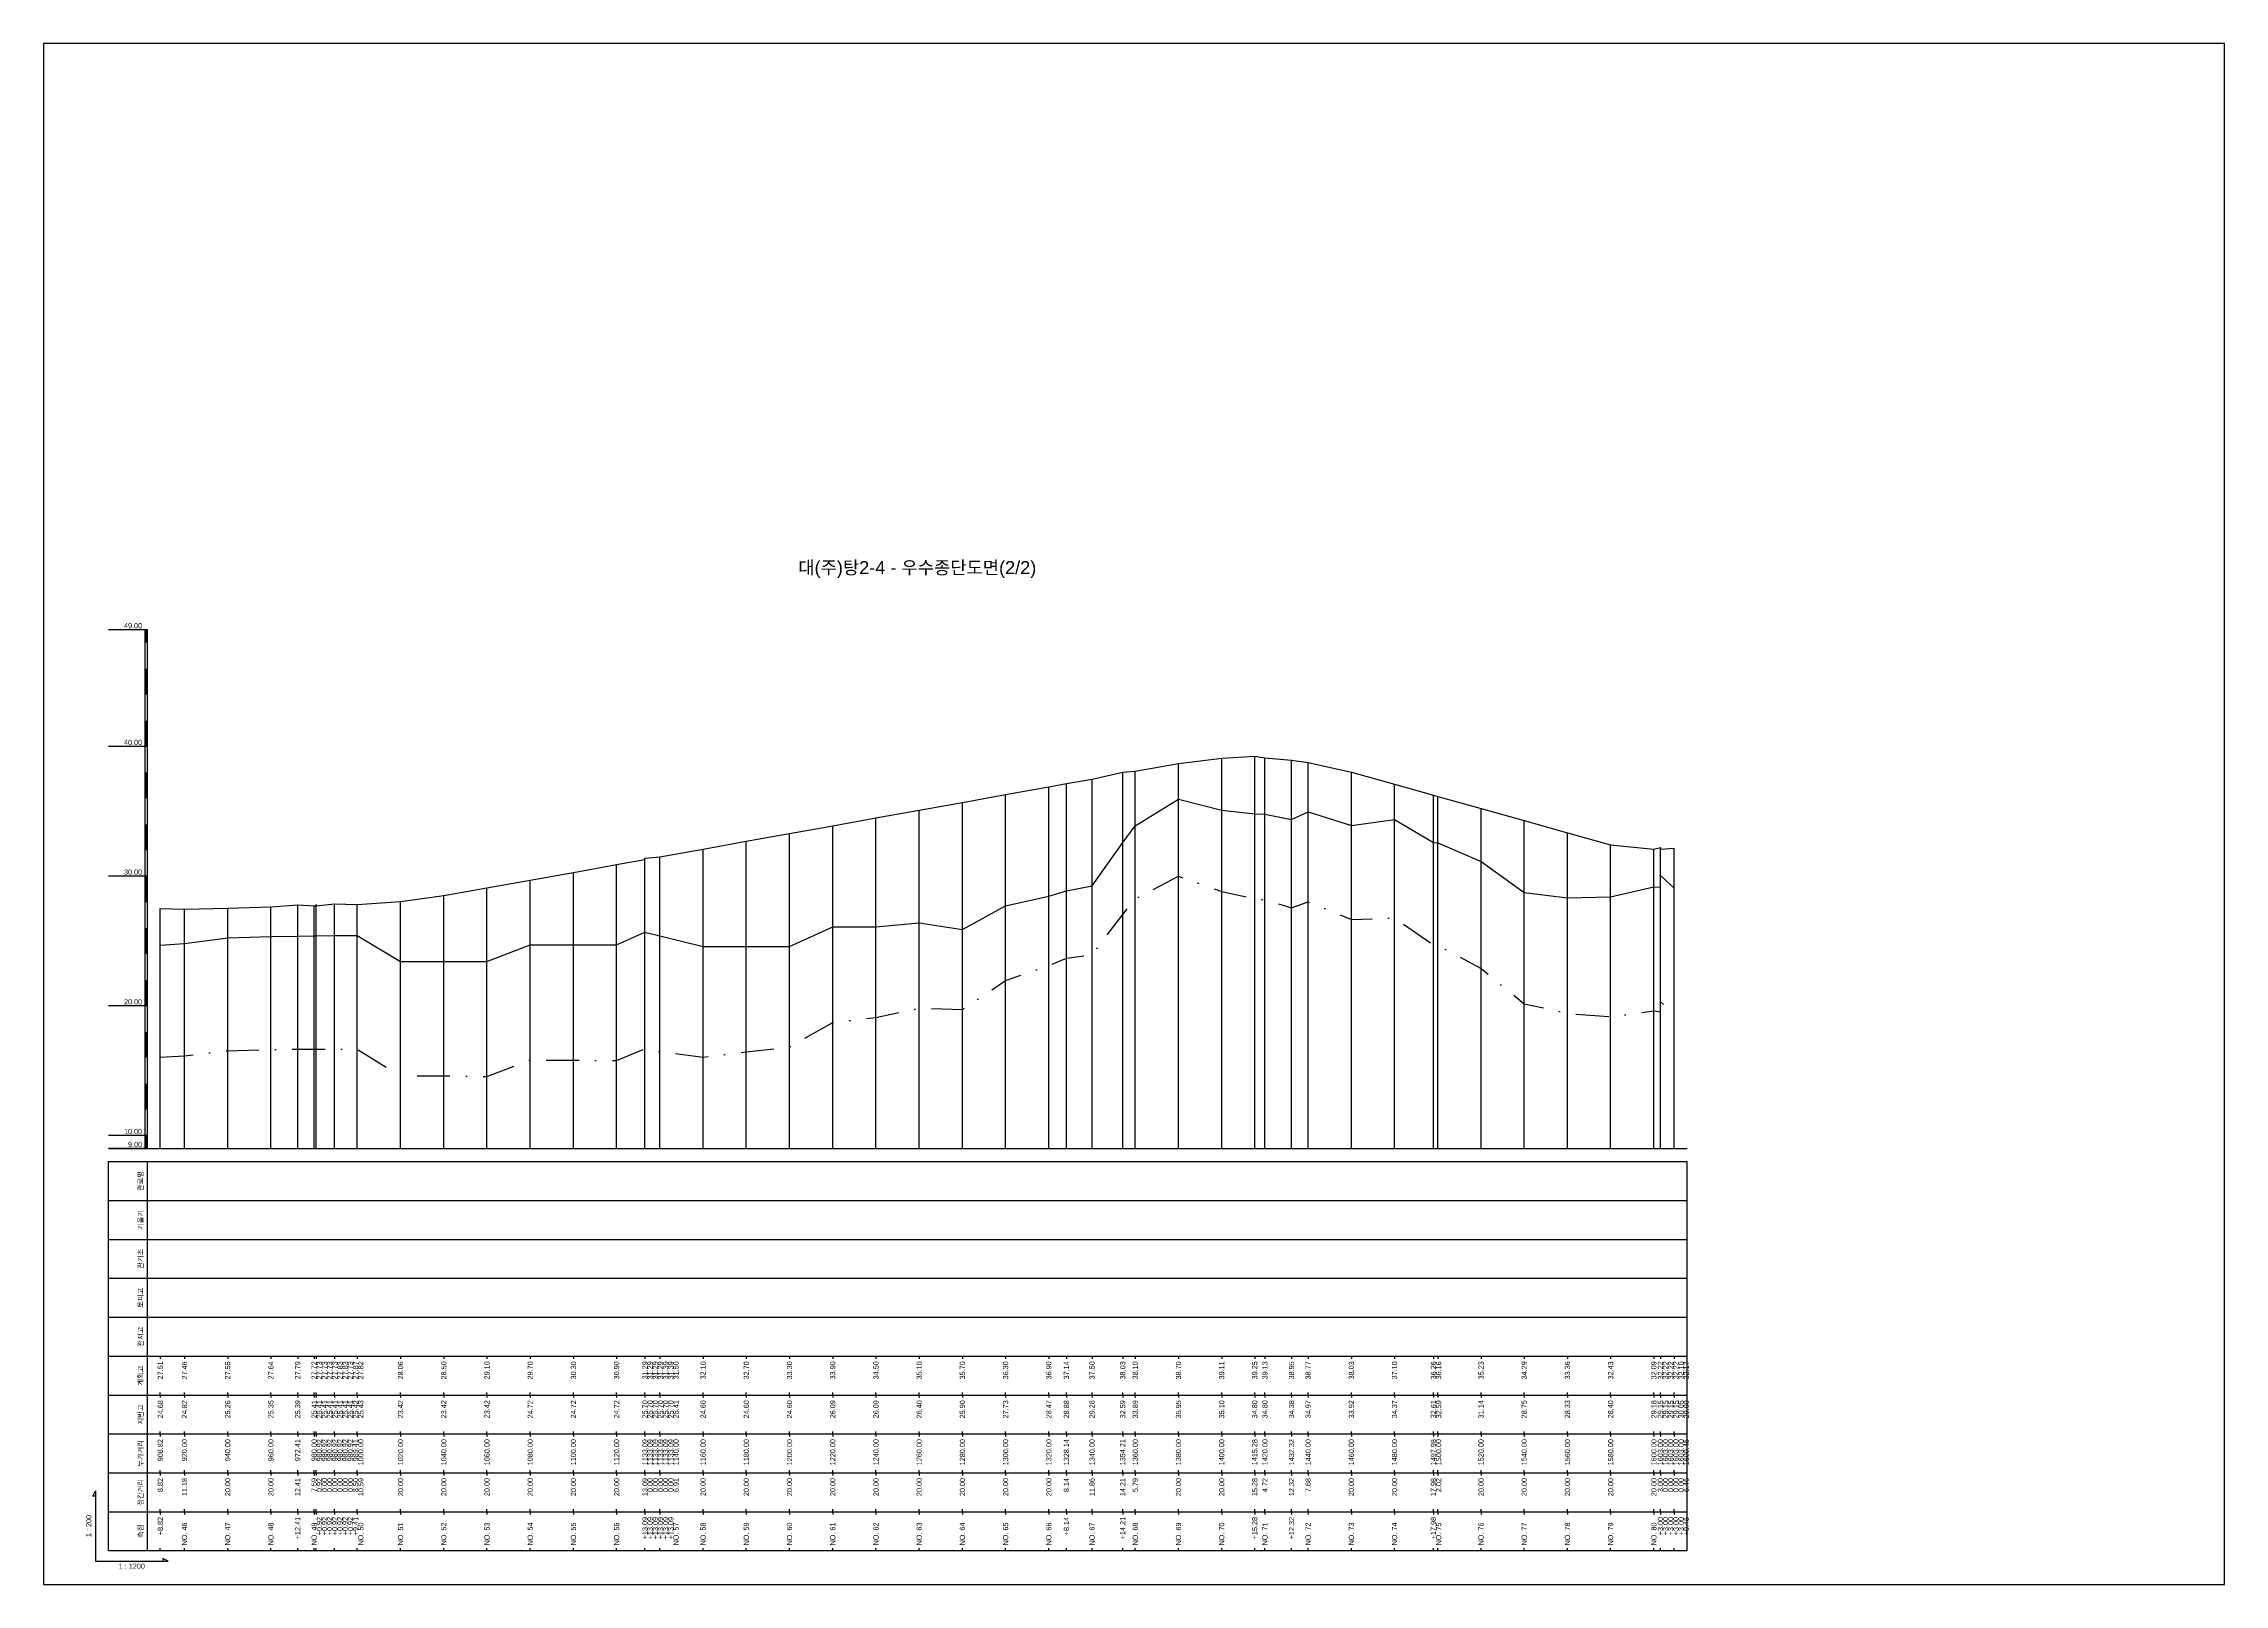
# Model space of a CAD drawing. Header units: millimetres. Extents: x -105495 to 3444, y -108190 to 2013.
# Drawn here: x 1742 to 2583, y -3220 to -2626 of the extents above; entities that cross this region are included whole.
import ezdxf
from ezdxf.enums import TextEntityAlignment as Align

# ---------------------------------------------------------------- set-up
doc = ezdxf.new("R2010")
doc.units = ezdxf.units.MM
doc.linetypes.add('DASHDOT', pattern=[25.4, 12.7, -6.35, 0, -6.35])
for name, color, linetype in [('KZ_종단_계획선', 1, 'Continuous'), ('KZ_종단_노선명', 7, 'Continuous'), ('KZ_종단_도각', 7, 'Continuous'), ('KZ_종단_수직선', 7, 'Continuous'), ('KZ_종단_암선1', 56, 'DASHDOT'), ('KZ_종단_지반선', 3, 'Continuous'), ('KZ_종단_테이블문자', 7, 'Continuous'), ('KZ_종단_테이블선', 7, 'Continuous'), ('KZ_종단_폴대', 7, 'Continuous')]:
    doc.layers.add(name, color=color, linetype=linetype)
doc.styles.get("Standard").update_dxf_attribs({"font": 'arial.ttf'})

msp = doc.modelspace()

# ---------------------------------------------------------------- linework, layer by layer
at = {"layer": 'KZ_종단_계획선'}
msp.add_lwpolyline([(1787, -2959.43), (1796.32, -2959.7), (1812.98, -2959.26), (1829.65, -2958.82), (1839.99, -2958.04), (1846.32, -2958.39), (1847.08, -2958.37), (1847.08, -2958.37), (1847.08, -2958.37), (1847.08, -2958.37), (1847.08, -2957.85), (1847.08, -2957.85), (1847.08, -2958.37), (1854.16, -2957.65), (1862.98, -2957.92), (1879.65, -2956.71), (1896.32, -2954.48), (1912.98, -2951.51), (1929.65, -2948.51), (1946.32, -2945.51), (1962.98, -2942.51), (1973.89, -2940.55), (1973.89, -2940.55), (1973.89, -2940.55), (1973.89, -2940.55), (1973.89, -2940.04), (1973.89, -2940.04), (1979.65, -2939.51), (1996.32, -2936.51), (2012.98, -2933.51), (2029.65, -2930.51), (2046.32, -2927.51), (2062.98, -2924.51), (2079.65, -2921.51), (2096.32, -2918.51), (2112.98, -2915.51), (2129.65, -2912.51), (2136.43, -2911.29), (2146.32, -2909.51), (2158.16, -2906.87), (2162.98, -2906.51), (2179.65, -2903.51), (2196.32, -2901.47), (2209.05, -2900.75), (2212.98, -2901.35), (2223.25, -2902.23), (2229.65, -2903.14), (2246.32, -2906.85), (2262.98, -2911.52), (2277.97, -2915.72), (2279.65, -2916.19), (2296.32, -2920.86), (2312.98, -2925.53), (2329.65, -2930.2), (2346.32, -2934.87), (2362.98, -2936.54), (2365.48, -2935.91), (2365.48, -2935.91), (2365.48, -2935.91), (2365.48, -2935.91), (2365.48, -2936.51), (2370.86, -2936.17)], dxfattribs=at)
at = {"layer": 'KZ_종단_도각'}
msp.add_lwpolyline([(1742, -3220), (2583, -3220), (2583, -2626), (1742, -2626)], close=True, dxfattribs=at)
at = {"layer": 'KZ_종단_수직선'}
for p, q in [((2209.05, -3052), (2209.05, -2900.75)), ((2212.98, -3052), (2212.98, -2901.35)), ((2146.32, -3052), (2146.32, -2909.51)), ((2158.16, -3052), (2158.16, -2906.87)), ((2162.98, -3052), (2162.98, -2906.51)), ((2179.65, -3052), (2179.65, -2903.51)), ((2196.32, -3052), (2196.32, -2901.47)), ((2223.25, -3052), (2223.25, -2902.23)), ((2229.65, -3052), (2229.65, -2903.14)), ((2246.32, -3052), (2246.32, -2906.85)), ((2112.98, -3052), (2112.98, -2915.51)), ((2129.65, -3052), (2129.65, -2912.51)), ((2136.43, -3052), (2136.43, -2911.29)), ((2262.98, -3052), (2262.98, -2911.52)), ((2277.97, -3052), (2277.97, -2915.72)), ((2279.65, -3052), (2279.65, -2916.19)), ((2062.98, -3052), (2062.98, -2924.51)), ((2079.65, -3052), (2079.65, -2921.51)), ((2096.32, -3052), (2096.32, -2918.51)), ((2296.32, -3052), (2296.32, -2920.86)), ((2312.98, -3052), (2312.98, -2925.53)), ((2012.98, -3052), (2012.98, -2933.51)), ((2029.65, -3052), (2029.65, -2930.51)), ((2046.32, -3052), (2046.32, -2927.51)), ((2329.65, -3052), (2329.65, -2930.2)), ((2346.32, -3052), (2346.32, -2934.87)), ((1962.98, -3052), (1962.98, -2942.51)), ((1973.89, -3052), (1973.89, -2940.04)), ((1973.89, -3052), (1973.89, -2940.04)), ((1973.89, -3052), (1973.89, -2940.55)), ((1973.89, -3052), (1973.89, -2940.55)), ((1973.89, -3052), (1973.89, -2940.55)), ((1973.89, -3052), (1973.89, -2940.55)), ((1979.65, -3052), (1979.65, -2939.51)), ((1996.32, -3052), (1996.32, -2936.51)), ((2362.98, -3052), (2362.98, -2936.54)), ((2365.48, -3052), (2365.48, -2935.91)), ((2365.48, -3052), (2365.48, -2935.91)), ((2365.48, -3052), (2365.48, -2935.91)), ((2365.48, -3052), (2365.48, -2935.91)), ((2365.48, -3052), (2365.48, -2936.51)), ((2370.86, -3052), (2370.86, -2936.17)), ((1912.98, -3052), (1912.98, -2951.51)), ((1929.65, -3052), (1929.65, -2948.51)), ((1946.32, -3052), (1946.32, -2945.51)), ((1787, -3052), (1787, -2959.43)), ((1796.32, -3052), (1796.32, -2959.7)), ((1812.98, -3052), (1812.98, -2959.26)), ((1829.65, -3052), (1829.65, -2958.82)), ((1839.99, -3052), (1839.99, -2958.04)), ((1846.32, -3052), (1846.32, -2958.39)), ((1847.08, -3052), (1847.08, -2957.85)), ((1847.08, -3052), (1847.08, -2957.85)), ((1847.08, -3052), (1847.08, -2958.37)), ((1847.08, -3052), (1847.08, -2958.37)), ((1847.08, -3052), (1847.08, -2958.37)), ((1847.08, -3052), (1847.08, -2958.37)), ((1847.08, -3052), (1847.08, -2958.37)), ((1854.16, -3052), (1854.16, -2957.65)), ((1862.98, -3052), (1862.98, -2957.92)), ((1879.65, -3052), (1879.65, -2956.71)), ((1896.32, -3052), (1896.32, -2954.48))]:
    msp.add_line(p, q, dxfattribs=at)
at = {"layer": 'KZ_종단_암선1', "flags": 128}
msp.add_lwpolyline([(1787, -3016.8), (1796.32, -3016.29), (1812.98, -3014.25), (1829.65, -3013.79), (1839.99, -3013.69), (1846.32, -3013.62), (1847.08, -3013.64), (1847.08, -3013.64), (1847.08, -3013.64), (1847.08, -3013.64), (1847.08, -3013.64), (1847.08, -3013.64), (1847.08, -3013.64), (1854.16, -3013.7), (1862.98, -3013.78), (1879.65, -3023.94), (1896.32, -3023.97), (1912.98, -3024.22), (1929.65, -3017.86), (1946.32, -3017.87), (1962.98, -3018.09), (1973.89, -3013.47), (1973.89, -3013.47), (1973.89, -3013.47), (1973.89, -3013.47), (1973.89, -3013.47), (1973.89, -3013.47), (1979.65, -3014.57), (1996.32, -3016.7), (2012.98, -3014.71), (2029.65, -3012.81), (2046.32, -3003.37), (2062.98, -3001.42), (2079.65, -2997.91), (2096.32, -2998.38), (2112.98, -2987.21), (2129.65, -2981.48), (2136.43, -2978.61), (2146.32, -2977.24), (2158.16, -2961.71), (2162.98, -2955.7), (2179.65, -2947), (2196.32, -2952.85), (2209.05, -2955.61), (2212.98, -2956.02), (2223.25, -2959.13), (2229.65, -2956.81), (2246.32, -2963.71), (2262.98, -2963.09), (2277.97, -2973.38), (2279.65, -2973.64), (2296.32, -2982.54), (2312.98, -2996.13), (2329.65, -2999.87), (2346.32, -3001.15), (2362.98, -2998.88), (2365.48, -2999.28), (2365.48, -2999.28), (2365.48, -2999.28), (2365.48, -2999.28), (2365.48, -2995.4), (2370.86, -3000.13)], dxfattribs=at)
at = {"layer": 'KZ_종단_지반선', "flags": 128}
msp.add_lwpolyline([(1787, -2973.6), (1796.32, -2972.9), (1812.98, -2970.71), (1829.65, -2970.23), (1839.99, -2970.04), (1846.32, -2969.93), (1847.08, -2969.94), (1847.08, -2969.94), (1847.08, -2969.94), (1847.08, -2969.94), (1847.08, -2969.94), (1847.08, -2969.94), (1847.08, -2969.94), (1854.16, -2969.9), (1862.98, -2969.86), (1879.65, -2979.88), (1896.32, -2979.88), (1912.98, -2979.88), (1929.65, -2973.38), (1946.32, -2973.38), (1962.98, -2973.38), (1973.89, -2968.52), (1973.89, -2968.52), (1973.89, -2968.52), (1973.89, -2968.52), (1973.89, -2968.52), (1973.89, -2968.52), (1979.65, -2969.95), (1996.32, -2974.02), (2012.98, -2974.02), (2029.65, -2974.02), (2046.32, -2966.54), (2062.98, -2966.54), (2079.65, -2965.02), (2096.32, -2967.5), (2112.98, -2958.35), (2129.65, -2954.66), (2136.43, -2952.62), (2146.32, -2950.69), (2158.16, -2934.05), (2162.98, -2927.57), (2179.65, -2917.27), (2196.32, -2921.49), (2209.05, -2922.99), (2212.98, -2923.02), (2223.25, -2925.11), (2229.65, -2922.17), (2246.32, -2927.42), (2262.98, -2925.15), (2277.97, -2933.97), (2279.65, -2934.06), (2296.32, -2941.31), (2312.98, -2953.26), (2329.65, -2955.36), (2346.32, -2954.98), (2362.98, -2951.08), (2365.48, -2951.23), (2365.48, -2951.23), (2365.48, -2951.23), (2365.48, -2951.23), (2365.48, -2946.76), (2370.86, -2951.55)], dxfattribs=at)
at = {"layer": 'KZ_종단_테이블선'}
for p, q in [((1767, -3052), (2375.86, -3052)), ((1767, -3072), (1767, -3057)), ((1767, -3057), (2375.86, -3057)), ((1782, -3072), (1782, -3057)), ((2375.86, -3072), (2375.86, -3057)), ((1767, -3087), (1767, -3072)), ((1767, -3072), (2375.86, -3072)), ((1782, -3087), (1782, -3072)), ((2375.86, -3087), (2375.86, -3072)), ((1767, -3102), (1767, -3087)), ((1767, -3087), (2375.86, -3087)), ((1782, -3102), (1782, -3087)), ((2375.86, -3102), (2375.86, -3087)), ((1767, -3117), (1767, -3102)), ((1767, -3102), (2375.86, -3102)), ((1782, -3117), (1782, -3102)), ((2375.86, -3117), (2375.86, -3102)), ((1767, -3132), (1767, -3117)), ((1767, -3117), (2375.86, -3117)), ((1782, -3132), (1782, -3117)), ((2375.86, -3132), (2375.86, -3117)), ((1767, -3147), (1767, -3132)), ((1767, -3132), (2375.86, -3132)), ((1782, -3147), (1782, -3132)), ((1787, -3132), (1787, -3133)), ((1796.32, -3132), (1796.32, -3133)), ((1812.98, -3132), (1812.98, -3133)), ((1829.65, -3132), (1829.65, -3133)), ((1839.99, -3132), (1839.99, -3133)), ((1846.32, -3132), (1846.32, -3133)), ((1847.08, -3132), (1847.08, -3133)), ((1847.08, -3132), (1847.08, -3133)), ((1847.08, -3132), (1847.08, -3133)), ((1847.08, -3132), (1847.08, -3133)), ((1847.08, -3132), (1847.08, -3133)), ((1847.08, -3132), (1847.08, -3133)), ((1847.08, -3132), (1847.08, -3133)), ((1854.16, -3132), (1854.16, -3133)), ((1862.98, -3132), (1862.98, -3133)), ((1879.65, -3132), (1879.65, -3133)), ((1896.32, -3132), (1896.32, -3133)), ((1912.98, -3132), (1912.98, -3133)), ((1929.65, -3132), (1929.65, -3133)), ((1946.32, -3132), (1946.32, -3133)), ((1962.98, -3132), (1962.98, -3133)), ((1973.89, -3132), (1973.89, -3133)), ((1973.89, -3132), (1973.89, -3133)), ((1973.89, -3132), (1973.89, -3133)), ((1973.89, -3132), (1973.89, -3133)), ((1973.89, -3132), (1973.89, -3133)), ((1973.89, -3132), (1973.89, -3133)), ((1979.65, -3132), (1979.65, -3133)), ((1996.32, -3132), (1996.32, -3133)), ((2012.98, -3132), (2012.98, -3133)), ((2029.65, -3132), (2029.65, -3133)), ((2046.32, -3132), (2046.32, -3133)), ((2062.98, -3132), (2062.98, -3133)), ((2079.65, -3132), (2079.65, -3133)), ((2096.32, -3132), (2096.32, -3133)), ((2112.98, -3132), (2112.98, -3133)), ((2129.65, -3132), (2129.65, -3133)), ((2136.43, -3132), (2136.43, -3133)), ((2146.32, -3132), (2146.32, -3133)), ((2158.16, -3132), (2158.16, -3133)), ((2162.98, -3132), (2162.98, -3133)), ((2179.65, -3132), (2179.65, -3133)), ((2196.32, -3132), (2196.32, -3133)), ((2209.05, -3132), (2209.05, -3133)), ((2212.98, -3132), (2212.98, -3133)), ((2223.25, -3132), (2223.25, -3133)), ((2229.65, -3132), (2229.65, -3133)), ((2246.32, -3132), (2246.32, -3133)), ((2262.98, -3132), (2262.98, -3133)), ((2277.97, -3132), (2277.97, -3133)), ((2279.65, -3132), (2279.65, -3133)), ((2296.32, -3132), (2296.32, -3133)), ((2312.98, -3132), (2312.98, -3133)), ((2329.65, -3132), (2329.65, -3133)), ((2346.32, -3132), (2346.32, -3133)), ((2362.98, -3132), (2362.98, -3133)), ((2365.48, -3132), (2365.48, -3133)), ((2365.48, -3132), (2365.48, -3133)), ((2365.48, -3132), (2365.48, -3133)), ((2365.48, -3132), (2365.48, -3133)), ((2365.48, -3132), (2365.48, -3133)), ((2370.86, -3132), (2370.86, -3133)), ((2375.86, -3147), (2375.86, -3132)), ((1767, -3162), (1767, -3147)), ((1767, -3147), (2375.86, -3147)), ((1782, -3162), (1782, -3147)), ((1787, -3147), (1787, -3146)), ((1787, -3147), (1787, -3148)), ((1796.32, -3147), (1796.32, -3146)), ((1796.32, -3147), (1796.32, -3148)), ((1812.98, -3147), (1812.98, -3146)), ((1812.98, -3147), (1812.98, -3148)), ((1829.65, -3147), (1829.65, -3146)), ((1829.65, -3147), (1829.65, -3148)), ((1839.99, -3147), (1839.99, -3146)), ((1839.99, -3147), (1839.99, -3148)), ((1846.32, -3147), (1846.32, -3146)), ((1846.32, -3147), (1846.32, -3148)), ((1847.08, -3147), (1847.08, -3146)), ((1847.08, -3147), (1847.08, -3146)), ((1847.08, -3147), (1847.08, -3146)), ((1847.08, -3147), (1847.08, -3146)), ((1847.08, -3147), (1847.08, -3146)), ((1847.08, -3147), (1847.08, -3146)), ((1847.08, -3147), (1847.08, -3146)), ((1847.08, -3147), (1847.08, -3148)), ((1847.08, -3147), (1847.08, -3148)), ((1847.08, -3147), (1847.08, -3148)), ((1847.08, -3147), (1847.08, -3148)), ((1847.08, -3147), (1847.08, -3148)), ((1847.08, -3147), (1847.08, -3148)), ((1847.08, -3147), (1847.08, -3148)), ((1854.16, -3147), (1854.16, -3146)), ((1854.16, -3147), (1854.16, -3148)), ((1862.98, -3147), (1862.98, -3146)), ((1862.98, -3147), (1862.98, -3148)), ((1879.65, -3147), (1879.65, -3146)), ((1879.65, -3147), (1879.65, -3148)), ((1896.32, -3147), (1896.32, -3146)), ((1896.32, -3147), (1896.32, -3148)), ((1912.98, -3147), (1912.98, -3146)), ((1912.98, -3147), (1912.98, -3148)), ((1929.65, -3147), (1929.65, -3146)), ((1929.65, -3147), (1929.65, -3148)), ((1946.32, -3147), (1946.32, -3146)), ((1946.32, -3147), (1946.32, -3148)), ((1962.98, -3147), (1962.98, -3146)), ((1962.98, -3147), (1962.98, -3148)), ((1973.89, -3147), (1973.89, -3146)), ((1973.89, -3147), (1973.89, -3146)), ((1973.89, -3147), (1973.89, -3146)), ((1973.89, -3147), (1973.89, -3146)), ((1973.89, -3147), (1973.89, -3146)), ((1973.89, -3147), (1973.89, -3146)), ((1973.89, -3147), (1973.89, -3148)), ((1973.89, -3147), (1973.89, -3148)), ((1973.89, -3147), (1973.89, -3148)), ((1973.89, -3147), (1973.89, -3148)), ((1973.89, -3147), (1973.89, -3148)), ((1973.89, -3147), (1973.89, -3148)), ((1979.65, -3147), (1979.65, -3146)), ((1979.65, -3147), (1979.65, -3148)), ((1996.32, -3147), (1996.32, -3146)), ((1996.32, -3147), (1996.32, -3148)), ((2012.98, -3147), (2012.98, -3146)), ((2012.98, -3147), (2012.98, -3148)), ((2029.65, -3147), (2029.65, -3146)), ((2029.65, -3147), (2029.65, -3148)), ((2046.32, -3147), (2046.32, -3146)), ((2046.32, -3147), (2046.32, -3148)), ((2062.98, -3147), (2062.98, -3146)), ((2062.98, -3147), (2062.98, -3148)), ((2079.65, -3147), (2079.65, -3146)), ((2079.65, -3147), (2079.65, -3148)), ((2096.32, -3147), (2096.32, -3146)), ((2096.32, -3147), (2096.32, -3148)), ((2112.98, -3147), (2112.98, -3146)), ((2112.98, -3147), (2112.98, -3148)), ((2129.65, -3147), (2129.65, -3146)), ((2129.65, -3147), (2129.65, -3148)), ((2136.43, -3147), (2136.43, -3146)), ((2136.43, -3147), (2136.43, -3148)), ((2146.32, -3147), (2146.32, -3146)), ((2146.32, -3147), (2146.32, -3148)), ((2158.16, -3147), (2158.16, -3146)), ((2158.16, -3147), (2158.16, -3148)), ((2162.98, -3147), (2162.98, -3146)), ((2162.98, -3147), (2162.98, -3148)), ((2179.65, -3147), (2179.65, -3146)), ((2179.65, -3147), (2179.65, -3148)), ((2196.32, -3147), (2196.32, -3146)), ((2196.32, -3147), (2196.32, -3148)), ((2209.05, -3147), (2209.05, -3146)), ((2209.05, -3147), (2209.05, -3148)), ((2212.98, -3147), (2212.98, -3146)), ((2212.98, -3147), (2212.98, -3148)), ((2223.25, -3147), (2223.25, -3146)), ((2223.25, -3147), (2223.25, -3148)), ((2229.65, -3147), (2229.65, -3146)), ((2229.65, -3147), (2229.65, -3148)), ((2246.32, -3147), (2246.32, -3146)), ((2246.32, -3147), (2246.32, -3148)), ((2262.98, -3147), (2262.98, -3146)), ((2262.98, -3147), (2262.98, -3148)), ((2277.97, -3147), (2277.97, -3146)), ((2277.97, -3147), (2277.97, -3148)), ((2279.65, -3147), (2279.65, -3146)), ((2279.65, -3147), (2279.65, -3148)), ((2296.32, -3147), (2296.32, -3146)), ((2296.32, -3147), (2296.32, -3148)), ((2312.98, -3147), (2312.98, -3146)), ((2312.98, -3147), (2312.98, -3148)), ((2329.65, -3147), (2329.65, -3146)), ((2329.65, -3147), (2329.65, -3148)), ((2346.32, -3147), (2346.32, -3146)), ((2346.32, -3147), (2346.32, -3148)), ((2362.98, -3147), (2362.98, -3146)), ((2362.98, -3147), (2362.98, -3148)), ((2365.48, -3147), (2365.48, -3146)), ((2365.48, -3147), (2365.48, -3146)), ((2365.48, -3147), (2365.48, -3146)), ((2365.48, -3147), (2365.48, -3146)), ((2365.48, -3147), (2365.48, -3146)), ((2365.48, -3147), (2365.48, -3148)), ((2365.48, -3147), (2365.48, -3148)), ((2365.48, -3147), (2365.48, -3148)), ((2365.48, -3147), (2365.48, -3148)), ((2365.48, -3147), (2365.48, -3148)), ((2370.86, -3147), (2370.86, -3146)), ((2370.86, -3147), (2370.86, -3148)), ((2375.86, -3162), (2375.86, -3147)), ((1767, -3177), (1767, -3162)), ((1767, -3162), (2375.86, -3162)), ((1782, -3177), (1782, -3162)), ((1787, -3162), (1787, -3161)), ((1787, -3162), (1787, -3163)), ((1796.32, -3162), (1796.32, -3161)), ((1796.32, -3162), (1796.32, -3163)), ((1812.98, -3162), (1812.98, -3161)), ((1812.98, -3162), (1812.98, -3163)), ((1829.65, -3162), (1829.65, -3161)), ((1829.65, -3162), (1829.65, -3163)), ((1839.99, -3162), (1839.99, -3161)), ((1839.99, -3162), (1839.99, -3163)), ((1846.32, -3162), (1846.32, -3161)), ((1846.32, -3162), (1846.32, -3163)), ((1847.08, -3162), (1847.08, -3161)), ((1847.08, -3162), (1847.08, -3161)), ((1847.08, -3162), (1847.08, -3161)), ((1847.08, -3162), (1847.08, -3161)), ((1847.08, -3162), (1847.08, -3161)), ((1847.08, -3162), (1847.08, -3161)), ((1847.08, -3162), (1847.08, -3161)), ((1847.08, -3162), (1847.08, -3163)), ((1847.08, -3162), (1847.08, -3163)), ((1847.08, -3162), (1847.08, -3163)), ((1847.08, -3162), (1847.08, -3163)), ((1847.08, -3162), (1847.08, -3163)), ((1847.08, -3162), (1847.08, -3163)), ((1847.08, -3162), (1847.08, -3163)), ((1854.16, -3162), (1854.16, -3161)), ((1854.16, -3162), (1854.16, -3163)), ((1862.98, -3162), (1862.98, -3161)), ((1862.98, -3162), (1862.98, -3163)), ((1879.65, -3162), (1879.65, -3161)), ((1879.65, -3162), (1879.65, -3163)), ((1896.32, -3162), (1896.32, -3161)), ((1896.32, -3162), (1896.32, -3163)), ((1912.98, -3162), (1912.98, -3161)), ((1912.98, -3162), (1912.98, -3163)), ((1929.65, -3162), (1929.65, -3161)), ((1929.65, -3162), (1929.65, -3163)), ((1946.32, -3162), (1946.32, -3161)), ((1946.32, -3162), (1946.32, -3163)), ((1962.98, -3162), (1962.98, -3161)), ((1962.98, -3162), (1962.98, -3163)), ((1973.89, -3162), (1973.89, -3161)), ((1973.89, -3162), (1973.89, -3161)), ((1973.89, -3162), (1973.89, -3161)), ((1973.89, -3162), (1973.89, -3161)), ((1973.89, -3162), (1973.89, -3161)), ((1973.89, -3162), (1973.89, -3161)), ((1973.89, -3162), (1973.89, -3163)), ((1973.89, -3162), (1973.89, -3163)), ((1973.89, -3162), (1973.89, -3163)), ((1973.89, -3162), (1973.89, -3163)), ((1973.89, -3162), (1973.89, -3163)), ((1973.89, -3162), (1973.89, -3163)), ((1979.65, -3162), (1979.65, -3161)), ((1979.65, -3162), (1979.65, -3163)), ((1996.32, -3162), (1996.32, -3161)), ((1996.32, -3162), (1996.32, -3163)), ((2012.98, -3162), (2012.98, -3161)), ((2012.98, -3162), (2012.98, -3163)), ((2029.65, -3162), (2029.65, -3161)), ((2029.65, -3162), (2029.65, -3163)), ((2046.32, -3162), (2046.32, -3161)), ((2046.32, -3162), (2046.32, -3163)), ((2062.98, -3162), (2062.98, -3161)), ((2062.98, -3162), (2062.98, -3163)), ((2079.65, -3162), (2079.65, -3161)), ((2079.65, -3162), (2079.65, -3163)), ((2096.32, -3162), (2096.32, -3161)), ((2096.32, -3162), (2096.32, -3163)), ((2112.98, -3162), (2112.98, -3161)), ((2112.98, -3162), (2112.98, -3163)), ((2129.65, -3162), (2129.65, -3161)), ((2129.65, -3162), (2129.65, -3163)), ((2136.43, -3162), (2136.43, -3161)), ((2136.43, -3162), (2136.43, -3163)), ((2146.32, -3162), (2146.32, -3161)), ((2146.32, -3162), (2146.32, -3163)), ((2158.16, -3162), (2158.16, -3161)), ((2158.16, -3162), (2158.16, -3163)), ((2162.98, -3162), (2162.98, -3161)), ((2162.98, -3162), (2162.98, -3163)), ((2179.65, -3162), (2179.65, -3161)), ((2179.65, -3162), (2179.65, -3163)), ((2196.32, -3162), (2196.32, -3161)), ((2196.32, -3162), (2196.32, -3163)), ((2209.05, -3162), (2209.05, -3161)), ((2209.05, -3162), (2209.05, -3163)), ((2212.98, -3162), (2212.98, -3161)), ((2212.98, -3162), (2212.98, -3163)), ((2223.25, -3162), (2223.25, -3161)), ((2223.25, -3162), (2223.25, -3163)), ((2229.65, -3162), (2229.65, -3161)), ((2229.65, -3162), (2229.65, -3163)), ((2246.32, -3162), (2246.32, -3161)), ((2246.32, -3162), (2246.32, -3163)), ((2262.98, -3162), (2262.98, -3161)), ((2262.98, -3162), (2262.98, -3163)), ((2277.97, -3162), (2277.97, -3161)), ((2277.97, -3162), (2277.97, -3163)), ((2279.65, -3162), (2279.65, -3161)), ((2279.65, -3162), (2279.65, -3163)), ((2296.32, -3162), (2296.32, -3161)), ((2296.32, -3162), (2296.32, -3163)), ((2312.98, -3162), (2312.98, -3161)), ((2312.98, -3162), (2312.98, -3163)), ((2329.65, -3162), (2329.65, -3161)), ((2329.65, -3162), (2329.65, -3163)), ((2346.32, -3162), (2346.32, -3161)), ((2346.32, -3162), (2346.32, -3163)), ((2362.98, -3162), (2362.98, -3161)), ((2362.98, -3162), (2362.98, -3163)), ((2365.48, -3162), (2365.48, -3161)), ((2365.48, -3162), (2365.48, -3161)), ((2365.48, -3162), (2365.48, -3161)), ((2365.48, -3162), (2365.48, -3161)), ((2365.48, -3162), (2365.48, -3161)), ((2365.48, -3162), (2365.48, -3163)), ((2365.48, -3162), (2365.48, -3163)), ((2365.48, -3162), (2365.48, -3163)), ((2365.48, -3162), (2365.48, -3163)), ((2365.48, -3162), (2365.48, -3163)), ((2370.86, -3162), (2370.86, -3161)), ((2370.86, -3162), (2370.86, -3163)), ((2375.86, -3177), (2375.86, -3162)), ((1767, -3192), (1767, -3177)), ((1767, -3177), (2375.86, -3177)), ((1782, -3192), (1782, -3177)), ((1787, -3177), (1787, -3176)), ((1787, -3177), (1787, -3178)), ((1796.32, -3177), (1796.32, -3176)), ((1796.32, -3177), (1796.32, -3178)), ((1812.98, -3177), (1812.98, -3176)), ((1812.98, -3177), (1812.98, -3178)), ((1829.65, -3177), (1829.65, -3176)), ((1829.65, -3177), (1829.65, -3178)), ((1839.99, -3177), (1839.99, -3176)), ((1839.99, -3177), (1839.99, -3178)), ((1846.32, -3177), (1846.32, -3176)), ((1846.32, -3177), (1846.32, -3178)), ((1847.08, -3177), (1847.08, -3176)), ((1847.08, -3177), (1847.08, -3176)), ((1847.08, -3177), (1847.08, -3176)), ((1847.08, -3177), (1847.08, -3176)), ((1847.08, -3177), (1847.08, -3176)), ((1847.08, -3177), (1847.08, -3176)), ((1847.08, -3177), (1847.08, -3176)), ((1847.08, -3177), (1847.08, -3178)), ((1847.08, -3177), (1847.08, -3178)), ((1847.08, -3177), (1847.08, -3178)), ((1847.08, -3177), (1847.08, -3178)), ((1847.08, -3177), (1847.08, -3178)), ((1847.08, -3177), (1847.08, -3178)), ((1847.08, -3177), (1847.08, -3178)), ((1854.16, -3177), (1854.16, -3176)), ((1854.16, -3177), (1854.16, -3178)), ((1862.98, -3177), (1862.98, -3176)), ((1862.98, -3177), (1862.98, -3178)), ((1879.65, -3177), (1879.65, -3176)), ((1879.65, -3177), (1879.65, -3178)), ((1896.32, -3177), (1896.32, -3176)), ((1896.32, -3177), (1896.32, -3178)), ((1912.98, -3177), (1912.98, -3176)), ((1912.98, -3177), (1912.98, -3178)), ((1929.65, -3177), (1929.65, -3176)), ((1929.65, -3177), (1929.65, -3178)), ((1946.32, -3177), (1946.32, -3176)), ((1946.32, -3177), (1946.32, -3178)), ((1962.98, -3177), (1962.98, -3176)), ((1962.98, -3177), (1962.98, -3178)), ((1973.89, -3177), (1973.89, -3176)), ((1973.89, -3177), (1973.89, -3176)), ((1973.89, -3177), (1973.89, -3176)), ((1973.89, -3177), (1973.89, -3176)), ((1973.89, -3177), (1973.89, -3176)), ((1973.89, -3177), (1973.89, -3176)), ((1973.89, -3177), (1973.89, -3178)), ((1973.89, -3177), (1973.89, -3178)), ((1973.89, -3177), (1973.89, -3178)), ((1973.89, -3177), (1973.89, -3178)), ((1973.89, -3177), (1973.89, -3178)), ((1973.89, -3177), (1973.89, -3178)), ((1979.65, -3177), (1979.65, -3176)), ((1979.65, -3177), (1979.65, -3178)), ((1996.32, -3177), (1996.32, -3176)), ((1996.32, -3177), (1996.32, -3178)), ((2012.98, -3177), (2012.98, -3176)), ((2012.98, -3177), (2012.98, -3178)), ((2029.65, -3177), (2029.65, -3176)), ((2029.65, -3177), (2029.65, -3178)), ((2046.32, -3177), (2046.32, -3176)), ((2046.32, -3177), (2046.32, -3178)), ((2062.98, -3177), (2062.98, -3176)), ((2062.98, -3177), (2062.98, -3178)), ((2079.65, -3177), (2079.65, -3176)), ((2079.65, -3177), (2079.65, -3178)), ((2096.32, -3177), (2096.32, -3176)), ((2096.32, -3177), (2096.32, -3178)), ((2112.98, -3177), (2112.98, -3176)), ((2112.98, -3177), (2112.98, -3178)), ((2129.65, -3177), (2129.65, -3176)), ((2129.65, -3177), (2129.65, -3178)), ((2136.43, -3177), (2136.43, -3176)), ((2136.43, -3177), (2136.43, -3178)), ((2146.32, -3177), (2146.32, -3176)), ((2146.32, -3177), (2146.32, -3178)), ((2158.16, -3177), (2158.16, -3176)), ((2158.16, -3177), (2158.16, -3178)), ((2162.98, -3177), (2162.98, -3176)), ((2162.98, -3177), (2162.98, -3178)), ((2179.65, -3177), (2179.65, -3176)), ((2179.65, -3177), (2179.65, -3178)), ((2196.32, -3177), (2196.32, -3176)), ((2196.32, -3177), (2196.32, -3178)), ((2209.05, -3177), (2209.05, -3176)), ((2209.05, -3177), (2209.05, -3178)), ((2212.98, -3177), (2212.98, -3176)), ((2212.98, -3177), (2212.98, -3178)), ((2223.25, -3177), (2223.25, -3176)), ((2223.25, -3177), (2223.25, -3178)), ((2229.65, -3177), (2229.65, -3176)), ((2229.65, -3177), (2229.65, -3178)), ((2246.32, -3177), (2246.32, -3176)), ((2246.32, -3177), (2246.32, -3178)), ((2262.98, -3177), (2262.98, -3176)), ((2262.98, -3177), (2262.98, -3178)), ((2277.97, -3177), (2277.97, -3176)), ((2277.97, -3177), (2277.97, -3178)), ((2279.65, -3177), (2279.65, -3176)), ((2279.65, -3177), (2279.65, -3178)), ((2296.32, -3177), (2296.32, -3176)), ((2296.32, -3177), (2296.32, -3178)), ((2312.98, -3177), (2312.98, -3176)), ((2312.98, -3177), (2312.98, -3178)), ((2329.65, -3177), (2329.65, -3176)), ((2329.65, -3177), (2329.65, -3178)), ((2346.32, -3177), (2346.32, -3176)), ((2346.32, -3177), (2346.32, -3178)), ((2362.98, -3177), (2362.98, -3176)), ((2362.98, -3177), (2362.98, -3178)), ((2365.48, -3177), (2365.48, -3176)), ((2365.48, -3177), (2365.48, -3176)), ((2365.48, -3177), (2365.48, -3176)), ((2365.48, -3177), (2365.48, -3176)), ((2365.48, -3177), (2365.48, -3176)), ((2365.48, -3177), (2365.48, -3178)), ((2365.48, -3177), (2365.48, -3178)), ((2365.48, -3177), (2365.48, -3178)), ((2365.48, -3177), (2365.48, -3178)), ((2365.48, -3177), (2365.48, -3178)), ((2370.86, -3177), (2370.86, -3176)), ((2370.86, -3177), (2370.86, -3178)), ((2375.86, -3192), (2375.86, -3177)), ((1767, -3207), (1767, -3192)), ((1767, -3192), (2375.86, -3192)), ((1782, -3207), (1782, -3192)), ((1787, -3192), (1787, -3191)), ((1787, -3192), (1787, -3193)), ((1796.32, -3192), (1796.32, -3191)), ((1796.32, -3192), (1796.32, -3193)), ((1812.98, -3192), (1812.98, -3191)), ((1812.98, -3192), (1812.98, -3193)), ((1829.65, -3192), (1829.65, -3191)), ((1829.65, -3192), (1829.65, -3193)), ((1839.99, -3192), (1839.99, -3191)), ((1839.99, -3192), (1839.99, -3193)), ((1846.32, -3192), (1846.32, -3191)), ((1846.32, -3192), (1846.32, -3193)), ((1847.08, -3192), (1847.08, -3191)), ((1847.08, -3192), (1847.08, -3191)), ((1847.08, -3192), (1847.08, -3191)), ((1847.08, -3192), (1847.08, -3191)), ((1847.08, -3192), (1847.08, -3191)), ((1847.08, -3192), (1847.08, -3191)), ((1847.08, -3192), (1847.08, -3191)), ((1847.08, -3192), (1847.08, -3193)), ((1847.08, -3192), (1847.08, -3193)), ((1847.08, -3192), (1847.08, -3193)), ((1847.08, -3192), (1847.08, -3193)), ((1847.08, -3192), (1847.08, -3193)), ((1847.08, -3192), (1847.08, -3193)), ((1847.08, -3192), (1847.08, -3193)), ((1854.16, -3192), (1854.16, -3191)), ((1854.16, -3192), (1854.16, -3193)), ((1862.98, -3192), (1862.98, -3191)), ((1862.98, -3192), (1862.98, -3193)), ((1879.65, -3192), (1879.65, -3191)), ((1879.65, -3192), (1879.65, -3193)), ((1896.32, -3192), (1896.32, -3191)), ((1896.32, -3192), (1896.32, -3193)), ((1912.98, -3192), (1912.98, -3191)), ((1912.98, -3192), (1912.98, -3193)), ((1929.65, -3192), (1929.65, -3191)), ((1929.65, -3192), (1929.65, -3193)), ((1946.32, -3192), (1946.32, -3191)), ((1946.32, -3192), (1946.32, -3193)), ((1962.98, -3192), (1962.98, -3191)), ((1962.98, -3192), (1962.98, -3193)), ((1973.89, -3192), (1973.89, -3191)), ((1973.89, -3192), (1973.89, -3191)), ((1973.89, -3192), (1973.89, -3191)), ((1973.89, -3192), (1973.89, -3191)), ((1973.89, -3192), (1973.89, -3191)), ((1973.89, -3192), (1973.89, -3191)), ((1973.89, -3192), (1973.89, -3193)), ((1973.89, -3192), (1973.89, -3193)), ((1973.89, -3192), (1973.89, -3193)), ((1973.89, -3192), (1973.89, -3193)), ((1973.89, -3192), (1973.89, -3193)), ((1973.89, -3192), (1973.89, -3193)), ((1979.65, -3192), (1979.65, -3191)), ((1979.65, -3192), (1979.65, -3193)), ((1996.32, -3192), (1996.32, -3191)), ((1996.32, -3192), (1996.32, -3193)), ((2012.98, -3192), (2012.98, -3191)), ((2012.98, -3192), (2012.98, -3193)), ((2029.65, -3192), (2029.65, -3191)), ((2029.65, -3192), (2029.65, -3193)), ((2046.32, -3192), (2046.32, -3191)), ((2046.32, -3192), (2046.32, -3193)), ((2062.98, -3192), (2062.98, -3191)), ((2062.98, -3192), (2062.98, -3193)), ((2079.65, -3192), (2079.65, -3191)), ((2079.65, -3192), (2079.65, -3193)), ((2096.32, -3192), (2096.32, -3191)), ((2096.32, -3192), (2096.32, -3193)), ((2112.98, -3192), (2112.98, -3191)), ((2112.98, -3192), (2112.98, -3193)), ((2129.65, -3192), (2129.65, -3191)), ((2129.65, -3192), (2129.65, -3193)), ((2136.43, -3192), (2136.43, -3191)), ((2136.43, -3192), (2136.43, -3193)), ((2146.32, -3192), (2146.32, -3191)), ((2146.32, -3192), (2146.32, -3193)), ((2158.16, -3192), (2158.16, -3191)), ((2158.16, -3192), (2158.16, -3193)), ((2162.98, -3192), (2162.98, -3191)), ((2162.98, -3192), (2162.98, -3193)), ((2179.65, -3192), (2179.65, -3191)), ((2179.65, -3192), (2179.65, -3193)), ((2196.32, -3192), (2196.32, -3191)), ((2196.32, -3192), (2196.32, -3193)), ((2209.05, -3192), (2209.05, -3191)), ((2209.05, -3192), (2209.05, -3193)), ((2212.98, -3192), (2212.98, -3191)), ((2212.98, -3192), (2212.98, -3193)), ((2223.25, -3192), (2223.25, -3191)), ((2223.25, -3192), (2223.25, -3193)), ((2229.65, -3192), (2229.65, -3191)), ((2229.65, -3192), (2229.65, -3193)), ((2246.32, -3192), (2246.32, -3191)), ((2246.32, -3192), (2246.32, -3193)), ((2262.98, -3192), (2262.98, -3191)), ((2262.98, -3192), (2262.98, -3193)), ((2277.97, -3192), (2277.97, -3191)), ((2277.97, -3192), (2277.97, -3193)), ((2279.65, -3192), (2279.65, -3191)), ((2279.65, -3192), (2279.65, -3193)), ((2296.32, -3192), (2296.32, -3191)), ((2296.32, -3192), (2296.32, -3193)), ((2312.98, -3192), (2312.98, -3191)), ((2312.98, -3192), (2312.98, -3193)), ((2329.65, -3192), (2329.65, -3191)), ((2329.65, -3192), (2329.65, -3193)), ((2346.32, -3192), (2346.32, -3191)), ((2346.32, -3192), (2346.32, -3193)), ((2362.98, -3192), (2362.98, -3191)), ((2362.98, -3192), (2362.98, -3193)), ((2365.48, -3192), (2365.48, -3191)), ((2365.48, -3192), (2365.48, -3191)), ((2365.48, -3192), (2365.48, -3191)), ((2365.48, -3192), (2365.48, -3191)), ((2365.48, -3192), (2365.48, -3191)), ((2365.48, -3192), (2365.48, -3193)), ((2365.48, -3192), (2365.48, -3193)), ((2365.48, -3192), (2365.48, -3193)), ((2365.48, -3192), (2365.48, -3193)), ((2365.48, -3192), (2365.48, -3193)), ((2370.86, -3192), (2370.86, -3191)), ((2370.86, -3192), (2370.86, -3193)), ((2375.86, -3207), (2375.86, -3192)), ((1767, -3207), (2375.86, -3207)), ((1787, -3207), (1787, -3206)), ((1796.32, -3207), (1796.32, -3206)), ((1812.98, -3207), (1812.98, -3206)), ((1829.65, -3207), (1829.65, -3206)), ((1839.99, -3207), (1839.99, -3206)), ((1846.32, -3207), (1846.32, -3206)), ((1847.08, -3207), (1847.08, -3206)), ((1847.08, -3207), (1847.08, -3206)), ((1847.08, -3207), (1847.08, -3206)), ((1847.08, -3207), (1847.08, -3206)), ((1847.08, -3207), (1847.08, -3206)), ((1847.08, -3207), (1847.08, -3206)), ((1847.08, -3207), (1847.08, -3206)), ((1854.16, -3207), (1854.16, -3206)), ((1862.98, -3207), (1862.98, -3206)), ((1879.65, -3207), (1879.65, -3206)), ((1896.32, -3207), (1896.32, -3206)), ((1912.98, -3207), (1912.98, -3206)), ((1929.65, -3207), (1929.65, -3206)), ((1946.32, -3207), (1946.32, -3206)), ((1962.98, -3207), (1962.98, -3206)), ((1973.89, -3207), (1973.89, -3206)), ((1973.89, -3207), (1973.89, -3206)), ((1973.89, -3207), (1973.89, -3206)), ((1973.89, -3207), (1973.89, -3206)), ((1973.89, -3207), (1973.89, -3206)), ((1973.89, -3207), (1973.89, -3206)), ((1979.65, -3207), (1979.65, -3206)), ((1996.32, -3207), (1996.32, -3206)), ((2012.98, -3207), (2012.98, -3206)), ((2029.65, -3207), (2029.65, -3206)), ((2046.32, -3207), (2046.32, -3206)), ((2062.98, -3207), (2062.98, -3206)), ((2079.65, -3207), (2079.65, -3206)), ((2096.32, -3207), (2096.32, -3206)), ((2112.98, -3207), (2112.98, -3206)), ((2129.65, -3207), (2129.65, -3206)), ((2136.43, -3207), (2136.43, -3206)), ((2146.32, -3207), (2146.32, -3206)), ((2158.16, -3207), (2158.16, -3206)), ((2162.98, -3207), (2162.98, -3206)), ((2179.65, -3207), (2179.65, -3206)), ((2196.32, -3207), (2196.32, -3206)), ((2209.05, -3207), (2209.05, -3206)), ((2212.98, -3207), (2212.98, -3206)), ((2223.25, -3207), (2223.25, -3206)), ((2229.65, -3207), (2229.65, -3206)), ((2246.32, -3207), (2246.32, -3206)), ((2262.98, -3207), (2262.98, -3206)), ((2277.97, -3207), (2277.97, -3206)), ((2279.65, -3207), (2279.65, -3206)), ((2296.32, -3207), (2296.32, -3206)), ((2312.98, -3207), (2312.98, -3206)), ((2329.65, -3207), (2329.65, -3206)), ((2346.32, -3207), (2346.32, -3206)), ((2362.98, -3207), (2362.98, -3206)), ((2365.48, -3207), (2365.48, -3206)), ((2365.48, -3207), (2365.48, -3206)), ((2365.48, -3207), (2365.48, -3206)), ((2365.48, -3207), (2365.48, -3206)), ((2365.48, -3207), (2365.48, -3206)), ((2370.86, -3207), (2370.86, -3206))]:
    msp.add_line(p, q, dxfattribs=at)
msp.add_lwpolyline([(1762, -3186), (1761, -3186), (1762, -3184), (1762, -3211), (1790, -3211), (1788, -3210), (1788, -3211)], dxfattribs=at)
at = {"layer": 'KZ_종단_폴대'}
for p, q in [((1782, -2852), (1767, -2852)), ((1782, -2897), (1767, -2897)), ((1782, -2947), (1767, -2947)), ((1782, -2997), (1767, -2997)), ((1782, -3047), (1767, -3047)), ((1782, -3052), (1767, -3052))]:
    msp.add_line(p, q, dxfattribs=at)
at = {"layer": 'KZ_종단_폴대', "const_width": 1}
for points in [[(1781.5, -2857), (1781.5, -2852)], [(1781.5, -2877), (1781.5, -2867)], [(1781.5, -2897), (1781.5, -2887)], [(1781.5, -2917), (1781.5, -2907)], [(1781.5, -2937), (1781.5, -2927)], [(1781.5, -2957), (1781.5, -2947)], [(1781.5, -2977), (1781.5, -2967)], [(1781.5, -2997), (1781.5, -2987)], [(1781.5, -3017), (1781.5, -3007)], [(1781.5, -3037), (1781.5, -3027)], [(1781.5, -3052), (1781.5, -3047)]]:
    msp.add_lwpolyline(points, dxfattribs=at)
at = {"layer": 'KZ_종단_폴대'}
msp.add_lwpolyline([(1782, -3052), (1782, -2852), (1781, -2852), (1781, -3052), (1782, -3052)], dxfattribs=at)

# ---------------------------------------------------------------- texts
at = {"layer": 'KZ_종단_노선명'}
msp.add_text('대(주)탕2-4 - 우수종단도면(2/2)', height=5, dxfattribs=at).set_placement((2078.93, -2832), align=Align.BOTTOM_CENTER)
at = {"layer": 'KZ_종단_테이블문자'}
for s, p in [('27.51', (1787, -3134)), ('27.46', (1796.32, -3134)), ('27.55', (1812.98, -3134)), ('27.64', (1829.65, -3134)), ('27.79', (1839.99, -3134)), ('27.72', (1846.32, -3134)), ('27.73', (1848.32, -3134)), ('27.73', (1850.32, -3134)), ('27.73', (1852.32, -3134)), ('27.73', (1854.32, -3134)), ('27.83', (1856.32, -3134)), ('27.83', (1858.32, -3134)), ('27.73', (1860.32, -3134)), ('27.87', (1862.32, -3134)), ('27.82', (1864.32, -3134)), ('28.06', (1879.65, -3134)), ('28.50', (1896.32, -3134)), ('29.10', (1912.98, -3134)), ('29.70', (1929.65, -3134)), ('30.30', (1946.32, -3134)), ('30.90', (1962.98, -3134)), ('31.29', (1973.89, -3134)), ('31.29', (1975.89, -3134)), ('31.29', (1977.89, -3134)), ('31.29', (1979.89, -3134)), ('31.39', (1981.89, -3134)), ('31.39', (1983.89, -3134)), ('31.50', (1985.89, -3134)), ('32.10', (1996.32, -3134)), ('32.70', (2012.98, -3134)), ('33.30', (2029.65, -3134)), ('33.90', (2046.32, -3134)), ('34.50', (2062.98, -3134)), ('35.10', (2079.65, -3134)), ('35.70', (2096.32, -3134)), ('36.30', (2112.98, -3134)), ('36.90', (2129.65, -3134)), ('37.14', (2136.43, -3134)), ('37.50', (2146.32, -3134)), ('38.03', (2158.16, -3134)), ('38.10', (2162.98, -3134)), ('38.70', (2179.65, -3134)), ('39.11', (2196.32, -3134)), ('39.25', (2209.05, -3134)), ('39.13', (2212.98, -3134)), ('38.95', (2223.25, -3134)), ('38.77', (2229.65, -3134)), ('38.03', (2246.32, -3134)), ('37.10', (2262.98, -3134)), ('36.26', (2277.97, -3134)), ('36.16', (2279.97, -3134)), ('35.23', (2296.32, -3134)), ('34.29', (2312.98, -3134)), ('33.36', (2329.65, -3134)), ('32.43', (2346.32, -3134)), ('32.09', (2362.98, -3134)), ('32.22', (2365.48, -3134)), ('32.22', (2367.48, -3134)), ('32.22', (2369.48, -3134)), ('32.22', (2371.48, -3134)), ('32.10', (2373.48, -3134)), ('32.17', (2375.48, -3134)), ('24.68', (1787, -3149)), ('24.82', (1796.32, -3149)), ('25.26', (1812.98, -3149)), ('25.35', (1829.65, -3149)), ('25.39', (1839.99, -3149)), ('25.41', (1846.32, -3149)), ('25.41', (1848.32, -3149)), ('25.41', (1850.32, -3149)), ('25.41', (1852.32, -3149)), ('25.41', (1854.32, -3149)), ('25.41', (1856.32, -3149)), ('25.41', (1858.32, -3149)), ('25.41', (1860.32, -3149)), ('25.42', (1862.32, -3149)), ('25.43', (1864.32, -3149)), ('23.42', (1879.65, -3149)), ('23.42', (1896.32, -3149)), ('23.42', (1912.98, -3149)), ('24.72', (1929.65, -3149)), ('24.72', (1946.32, -3149)), ('24.72', (1962.98, -3149)), ('25.70', (1973.89, -3149)), ('25.70', (1975.89, -3149)), ('25.70', (1977.89, -3149)), ('25.70', (1979.89, -3149)), ('25.70', (1981.89, -3149)), ('25.70', (1983.89, -3149)), ('25.41', (1985.89, -3149)), ('24.60', (1996.32, -3149)), ('24.60', (2012.98, -3149)), ('24.60', (2029.65, -3149)), ('26.09', (2046.32, -3149)), ('26.09', (2062.98, -3149)), ('26.40', (2079.65, -3149)), ('25.90', (2096.32, -3149)), ('27.73', (2112.98, -3149)), ('28.47', (2129.65, -3149)), ('28.88', (2136.43, -3149)), ('29.26', (2146.32, -3149)), ('32.59', (2158.16, -3149)), ('33.89', (2162.98, -3149)), ('35.95', (2179.65, -3149)), ('35.10', (2196.32, -3149)), ('34.80', (2209.05, -3149)), ('34.80', (2212.98, -3149)), ('34.38', (2223.25, -3149)), ('34.97', (2229.65, -3149)), ('33.92', (2246.32, -3149)), ('34.37', (2262.98, -3149)), ('32.61', (2277.97, -3149)), ('32.59', (2279.97, -3149)), ('31.14', (2296.32, -3149)), ('28.75', (2312.98, -3149)), ('28.33', (2329.65, -3149)), ('28.40', (2346.32, -3149)), ('29.18', (2362.98, -3149)), ('29.15', (2365.48, -3149)), ('29.15', (2367.48, -3149)), ('29.15', (2369.48, -3149)), ('29.15', (2371.48, -3149)), ('30.05', (2373.48, -3149)), ('29.09', (2375.48, -3149)), ('908.82', (1787, -3164)), ('920.00', (1796.32, -3164)), ('940.00', (1812.98, -3164)), ('960.00', (1829.65, -3164)), ('972.41', (1839.99, -3164)), ('980.00', (1846.32, -3164)), ('980.92', (1848.32, -3164)), ('980.92', (1850.32, -3164)), ('980.92', (1852.32, -3164)), ('980.92', (1854.32, -3164)), ('980.92', (1856.32, -3164)), ('980.92', (1858.32, -3164)), ('980.92', (1860.32, -3164)), ('989.41', (1862.32, -3164)), ('1000.00', (1864.32, -3164)), ('1020.00', (1879.65, -3164)), ('1040.00', (1896.32, -3164)), ('1060.00', (1912.98, -3164)), ('1080.00', (1929.65, -3164)), ('1100.00', (1946.32, -3164)), ('1120.00', (1962.98, -3164)), ('1133.09', (1973.89, -3164)), ('1133.09', (1975.89, -3164)), ('1133.09', (1977.89, -3164)), ('1133.09', (1979.89, -3164)), ('1133.09', (1981.89, -3164)), ('1133.09', (1983.89, -3164)), ('1140.00', (1985.89, -3164)), ('1160.00', (1996.32, -3164)), ('1180.00', (2012.98, -3164)), ('1200.00', (2029.65, -3164)), ('1220.00', (2046.32, -3164)), ('1240.00', (2062.98, -3164)), ('1260.00', (2079.65, -3164)), ('1280.00', (2096.32, -3164)), ('1300.00', (2112.98, -3164)), ('1320.00', (2129.65, -3164)), ('1328.14', (2136.43, -3164)), ('1340.00', (2146.32, -3164)), ('1354.21', (2158.16, -3164)), ('1360.00', (2162.98, -3164)), ('1380.00', (2179.65, -3164)), ('1400.00', (2196.32, -3164)), ('1415.28', (2209.05, -3164)), ('1420.00', (2212.98, -3164)), ('1432.32', (2223.25, -3164)), ('1440.00', (2229.65, -3164)), ('1460.00', (2246.32, -3164)), ('1480.00', (2262.98, -3164)), ('1497.98', (2277.97, -3164)), ('1500.00', (2279.97, -3164)), ('1520.00', (2296.32, -3164)), ('1540.00', (2312.98, -3164)), ('1560.00', (2329.65, -3164)), ('1580.00', (2346.32, -3164)), ('1600.00', (2362.98, -3164)), ('1603.00', (2365.48, -3164)), ('1603.00', (2367.48, -3164)), ('1603.00', (2369.48, -3164)), ('1603.00', (2371.48, -3164)), ('1603.00', (2373.48, -3164)), ('1609.45', (2375.48, -3164)), ('8.82', (1787, -3179)), ('11.18', (1796.32, -3179)), ('20.00', (1812.98, -3179)), ('20.00', (1829.65, -3179)), ('12.41', (1839.99, -3179)), ('7.59', (1846.32, -3179)), ('0.92', (1848.32, -3179)), ('0.00', (1850.32, -3179)), ('0.00', (1852.32, -3179)), ('0.00', (1854.32, -3179)), ('0.00', (1856.32, -3179)), ('0.00', (1858.32, -3179)), ('0.00', (1860.32, -3179)), ('8.50', (1862.32, -3179)), ('10.59', (1864.32, -3179)), ('20.00', (1879.65, -3179)), ('20.00', (1896.32, -3179)), ('20.00', (1912.98, -3179)), ('20.00', (1929.65, -3179)), ('20.00', (1946.32, -3179)), ('20.00', (1962.98, -3179)), ('13.09', (1973.89, -3179)), ('0.00', (1975.89, -3179)), ('0.00', (1977.89, -3179)), ('0.00', (1979.89, -3179)), ('0.00', (1981.89, -3179)), ('0.00', (1983.89, -3179)), ('6.91', (1985.89, -3179)), ('20.00', (1996.32, -3179)), ('20.00', (2012.98, -3179)), ('20.00', (2029.65, -3179)), ('20.00', (2046.32, -3179)), ('20.00', (2062.98, -3179)), ('20.00', (2079.65, -3179)), ('20.00', (2096.32, -3179)), ('20.00', (2112.98, -3179)), ('20.00', (2129.65, -3179)), ('8.14', (2136.43, -3179)), ('11.86', (2146.32, -3179)), ('14.21', (2158.16, -3179)), ('5.79', (2162.98, -3179)), ('20.00', (2179.65, -3179)), ('20.00', (2196.32, -3179)), ('15.28', (2209.05, -3179)), ('4.72', (2212.98, -3179)), ('12.32', (2223.25, -3179)), ('7.68', (2229.65, -3179)), ('20.00', (2246.32, -3179)), ('20.00', (2262.98, -3179)), ('17.98', (2277.97, -3179)), ('2.02', (2279.97, -3179)), ('20.00', (2296.32, -3179)), ('20.00', (2312.98, -3179)), ('20.00', (2329.65, -3179)), ('20.00', (2346.32, -3179)), ('20.00', (2362.98, -3179)), ('3.00', (2365.48, -3179)), ('0.00', (2367.48, -3179)), ('0.00', (2369.48, -3179)), ('0.00', (2371.48, -3179)), ('0.00', (2373.48, -3179)), ('6.46', (2375.48, -3179)), ('+8.82', (1787, -3194)), ('+12.41', (1839.99, -3194)), ('+0.92', (1848.32, -3194)), ('+0.92', (1850.32, -3194)), ('+0.92', (1852.32, -3194)), ('+0.92', (1854.32, -3194)), ('+0.92', (1856.32, -3194)), ('+0.92', (1858.32, -3194)), ('+0.92', (1860.32, -3194)), ('+9.41', (1862.32, -3194)), ('+13.09', (1973.89, -3194)), ('+13.09', (1975.89, -3194)), ('+13.09', (1977.89, -3194)), ('+13.09', (1979.89, -3194)), ('+13.09', (1981.89, -3194)), ('+13.09', (1983.89, -3194)), ('+8.14', (2136.43, -3194)), ('+14.21', (2158.16, -3194)), ('+15.28', (2209.05, -3194)), ('+12.32', (2223.25, -3194)), ('+17.98', (2277.97, -3194)), ('+3.00', (2365.48, -3194)), ('+3.00', (2367.48, -3194)), ('+3.00', (2369.48, -3194)), ('+3.00', (2371.48, -3194)), ('+3.00', (2373.48, -3194)), ('+9.45', (2375.48, -3194))]:
    msp.add_text(s, height=2, rotation=90, dxfattribs=at).set_placement(p, align=Align.MIDDLE_RIGHT)
for s, p in [('NO. 46', (1796.32, -3205)), ('NO. 47', (1812.98, -3205)), ('NO. 48', (1829.65, -3205)), ('NO. 49', (1846.32, -3205)), ('NO. 50', (1864.32, -3205)), ('NO. 51', (1879.65, -3205)), ('NO. 52', (1896.32, -3205)), ('NO. 53', (1912.98, -3205)), ('NO. 54', (1929.65, -3205)), ('NO. 55', (1946.32, -3205)), ('NO. 56', (1962.98, -3205)), ('NO. 57', (1985.89, -3205)), ('NO. 58', (1996.32, -3205)), ('NO. 59', (2012.98, -3205)), ('NO. 60', (2029.65, -3205)), ('NO. 61', (2046.32, -3205)), ('NO. 62', (2062.98, -3205)), ('NO. 63', (2079.65, -3205)), ('NO. 64', (2096.32, -3205)), ('NO. 65', (2112.98, -3205)), ('NO. 66', (2129.65, -3205)), ('NO. 67', (2146.32, -3205)), ('NO. 68', (2162.98, -3205)), ('NO. 69', (2179.65, -3205)), ('NO. 70', (2196.32, -3205)), ('NO. 71', (2212.98, -3205)), ('NO. 72', (2229.65, -3205)), ('NO. 73', (2246.32, -3205)), ('NO. 74', (2262.98, -3205)), ('NO. 75', (2279.97, -3205)), ('NO. 76', (2296.32, -3205)), ('NO. 77', (2312.98, -3205)), ('NO. 78', (2329.65, -3205)), ('NO. 79', (2346.32, -3205)), ('NO. 80', (2362.98, -3205))]:
    msp.add_text(s, height=2, rotation=90, dxfattribs=at).set_placement(p, align=Align.MIDDLE_LEFT)
at = {"layer": 'KZ_종단_테이블선'}
for s, p in [('관로명', (1781, -3064.5)), ('기울기', (1781, -3079.5)), ('관기초', (1781, -3094.5)), ('토피고', (1781, -3109.5)), ('관저고', (1781, -3124.5)), ('계획고', (1781, -3139.5)), ('지반고', (1781, -3154.5)), ('누가거리', (1781, -3169.5)), ('점간거리', (1781, -3184.5)), ('1 : 200', (1761, -3197.5)), ('측점', (1781, -3199.5))]:
    msp.add_text(s, height=2, rotation=90, dxfattribs=at).set_placement(p, align=Align.BOTTOM_CENTER)
msp.add_text('1 : 1200', height=2, dxfattribs=at).set_placement((1776, -3212), align=Align.TOP_CENTER)
at = {"layer": 'KZ_종단_폴대'}
for s, p in [('49.00', (1780, -2852)), ('40.00', (1780, -2897)), ('30.00', (1780, -2947)), ('20.00', (1780, -2997)), ('10.00', (1780, -3047)), ('9.00', (1780, -3052))]:
    msp.add_text(s, height=2, dxfattribs=at).set_placement(p, align=Align.BOTTOM_RIGHT)

doc.saveas('drawing.dxf')
